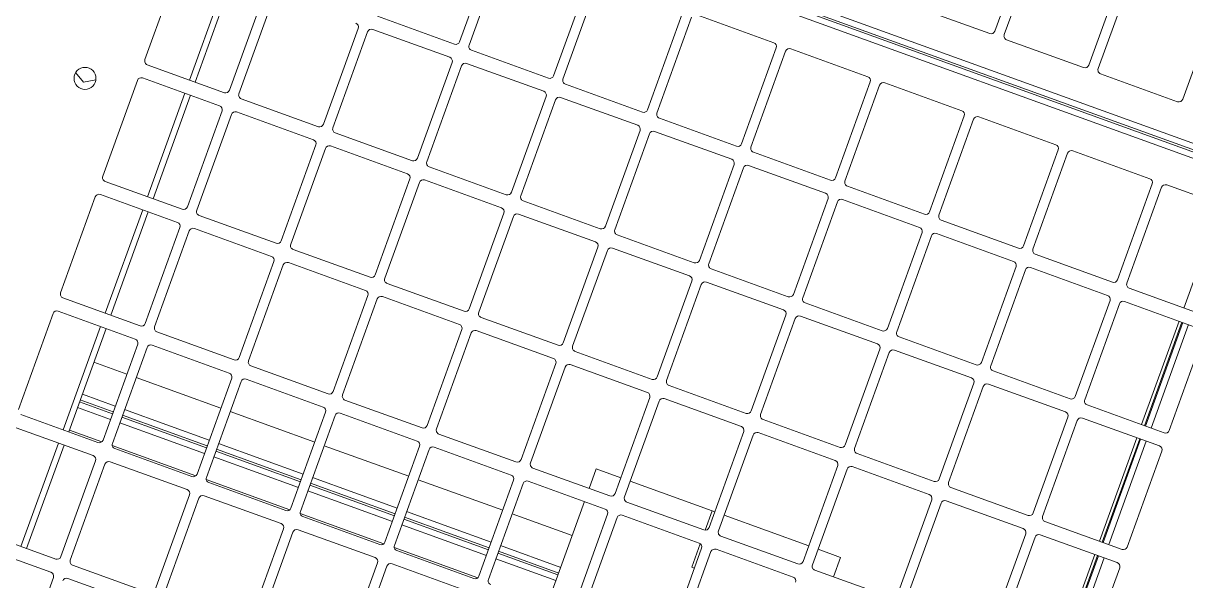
# Model space of a CAD drawing. Header units: metres. Extents: x -17822 to 152406, y -4219 to 19791.
# Drawn here: x 118168.1 to 118226.3, y 5794.2 to 5822.1 of the extents above; entities that cross this region are included whole.
import ezdxf

# ---------------------------------------------------------------- set-up
doc = ezdxf.new("R2010")
doc.units = ezdxf.units.M
doc.header["$LTSCALE"] = 100
doc.header["$MEASUREMENT"] = 0
doc.layers.get('0').update_dxf_attribs({"color": 9, "lineweight": 9})
doc.layers.add('TEKSAN', color=7, linetype='Continuous', lineweight=9)

# ---------------------------------------------------------------- blocks, each defined once
blk = doc.blocks.new('K500H165_üst')
at = {"color": 7, "linetype": 'Continuous', "lineweight": 15}
for p, q in [((43.85, 82.2), (43.85, -82.2)), ((44.15, 82.332), (44.15, -82.332)), ((44.25, -82.332), (44.25, 82.332)), ((44.55, -82.2), (44.55, 82.2)), ((46.25, 78.3), (46.25, 74.2)), ((51.75, 74.2), (51.75, 78.3)), ((52.45, 78.3), (52.45, 74.2)), ((57.75, 78.5), (52.65, 78.5)), ((57.95, 74.2), (57.95, 78.3)), ((58.65, 78.3), (58.65, 74.2)), ((63.95, 78.5), (58.85, 78.5)), ((64.15, 74.2), (64.15, 78.3)), ((64.85, 78.3), (64.85, 74.2)), ((70.15, 78.5), (65.05, 78.5)), ((52.45, 77.6), (57.95, 77.6)), ((58.65, 77.6), (64.15, 77.6)), ((64.85, 77.6), (70.35, 77.6)), ((46.25, 77.1), (51.75, 77.1)), ((52.45, 77.3), (57.95, 77.3)), ((57.95, 77.25), (52.45, 77.25)), ((52.45, 77.1), (57.95, 77.1)), ((58.65, 77.3), (64.15, 77.3)), ((64.15, 77.25), (58.65, 77.25)), ((58.65, 77.1), (64.15, 77.1)), ((64.85, 77.3), (70.35, 77.3)), ((70.35, 77.25), (64.85, 77.25)), ((64.85, 77.1), (70.35, 77.1)), ((46.45, 74), (51.55, 74)), ((52.65, 74), (57.75, 74)), ((58.85, 74), (63.95, 74)), ((65.05, 74), (70.15, 74)), ((41.95, 73.5), (36.85, 73.5)), ((42.15, 69.2), (42.15, 73.3)), ((46.25, 73.3), (46.25, 69.2)), ((51.55, 73.5), (46.45, 73.5)), ((51.75, 69.2), (51.75, 73.3)), ((52.45, 73.3), (52.45, 69.2)), ((57.75, 73.5), (52.65, 73.5)), ((57.95, 69.2), (57.95, 73.3)), ((58.65, 73.3), (58.65, 69.2)), ((63.95, 73.5), (58.85, 73.5)), ((64.15, 69.2), (64.15, 73.3)), ((64.85, 73.3), (64.85, 69.2)), ((70.15, 73.5), (65.05, 73.5)), ((36.85, 69), (41.95, 69)), ((46.45, 69), (51.55, 69)), ((52.65, 69), (57.75, 69)), ((58.85, 69), (63.95, 69)), ((65.05, 69), (70.15, 69)), ((41.95, 68.5), (36.85, 68.5)), ((42.15, 64.2), (42.15, 68.3)), ((46.25, 68.3), (46.25, 64.2)), ((51.55, 68.5), (46.45, 68.5)), ((51.75, 64.2), (51.75, 68.3)), ((52.45, 68.3), (52.45, 64.2)), ((57.75, 68.5), (52.65, 68.5)), ((57.95, 64.2), (57.95, 68.3)), ((58.65, 68.3), (58.65, 64.2)), ((63.95, 68.5), (58.85, 68.5)), ((64.15, 64.2), (64.15, 68.3)), ((64.85, 68.3), (64.85, 64.2)), ((70.15, 68.5), (65.05, 68.5)), ((70.35, 64.2), (70.35, 68.3)), ((70.35, 65.199), (69.315, 65.199)), ((69.315, 65.199), (70.35, 65.199)), ((69.315, 65.199), (69.315, 65.199)), ((69.315, 65.19), (69.315, 65.199)), ((69.315, 65.19), (69.315, 64)), ((70.35, 65.19), (69.315, 65.19)), ((36.85, 64), (41.95, 64)), ((46.45, 64), (51.55, 64)), ((52.65, 64), (57.75, 64)), ((58.85, 64), (63.95, 64)), ((65.05, 64), (70.15, 64)), ((41.95, 63.5), (36.85, 63.5)), ((51.55, 63.5), (46.45, 63.5)), ((57.75, 63.5), (52.65, 63.5)), ((63.95, 63.5), (58.85, 63.5)), ((70.15, 63.5), (65.05, 63.5)), ((69.315, 63.5), (69.315, 59)), ((42.15, 59.2), (42.15, 63.3)), ((46.25, 63.3), (46.25, 59.2)), ((51.75, 59.2), (51.75, 63.3)), ((52.45, 63.3), (52.45, 59.2)), ((57.95, 59.2), (57.95, 63.3)), ((58.65, 63.3), (58.65, 59.2)), ((64.15, 59.2), (64.15, 63.3)), ((64.85, 63.3), (64.85, 59.2)), ((70.35, 59.2), (70.35, 63.3)), ((71.05, 63.3), (71.05, 59.2)), ((46.45, 59), (51.55, 59)), ((52.65, 59), (57.75, 59)), ((58.85, 59), (63.95, 59)), ((65.05, 59), (70.15, 59)), ((71.25, 59), (76.35, 59)), ((46.25, 58.3), (46.25, 54.2)), ((51.55, 58.5), (46.45, 58.5)), ((51.75, 54.2), (51.75, 58.3)), ((52.45, 58.3), (52.45, 54.2)), ((57.75, 58.5), (52.65, 58.5)), ((57.95, 54.2), (57.95, 58.3)), ((58.65, 58.3), (58.65, 54.2)), ((63.95, 58.5), (58.85, 58.5)), ((64.15, 54.2), (64.15, 58.3)), ((64.85, 58.3), (64.85, 54.2)), ((70.15, 58.5), (65.05, 58.5)), ((69.315, 58.5), (69.315, 58.359)), ((69.315, 58.359), (69.315, 54)), ((70.341, 58.359), (69.315, 58.359)), ((70.35, 54.2), (70.35, 58.3)), ((71.05, 58.3), (71.05, 54.2)), ((72.315, 58.359), (71.059, 58.359)), ((75.655, 58.5), (71.25, 58.5)), ((72.315, 58.5), (72.315, 58.359)), ((46.45, 54), (51.55, 54)), ((52.65, 54), (57.75, 54)), ((58.85, 54), (63.95, 54)), ((65.05, 54), (70.15, 54)), ((71.25, 54), (76.35, 54)), ((46.25, 53.3), (46.25, 49.2)), ((51.55, 53.5), (46.45, 53.5)), ((51.75, 49.2), (51.75, 53.3)), ((52.45, 53.3), (52.45, 49.2)), ((57.75, 53.5), (52.65, 53.5)), ((57.95, 49.2), (57.95, 53.3)), ((58.65, 53.3), (58.65, 49.2)), ((63.95, 53.5), (58.85, 53.5)), ((64.15, 49.2), (64.15, 53.3)), ((64.85, 53.3), (64.85, 49.2)), ((70.15, 53.5), (65.05, 53.5)), ((69.315, 53.5), (69.315, 52.199)), ((70.35, 49.2), (70.35, 53.3)), ((71.05, 53.3), (71.05, 49.2)), ((76.35, 53.5), (71.25, 53.5)), ((69.315, 52.199), (70.35, 52.199)), ((71.05, 52.199), (76.241, 52.199)), ((72.85, 49), (72.85, 52.199)), ((74.55, 49), (74.55, 52.199)), ((74.85, 52.199), (74.85, 49)), ((74.95, 49), (74.95, 52.199)), ((75.25, 52.199), (75.25, 49)), ((46.45, 49), (51.55, 49)), ((52.65, 49), (57.75, 49)), ((58.85, 49), (63.95, 49)), ((65.05, 49), (70.15, 49)), ((71.25, 49), (76.35, 49)), ((51.55, 48.5), (46.45, 48.5)), ((51.75, 44.2), (51.75, 48.3)), ((52.45, 48.3), (52.45, 44.2)), ((57.75, 48.5), (52.65, 48.5)), ((57.95, 44.2), (57.95, 48.3)), ((58.65, 48.3), (58.65, 44.2)), ((63.95, 48.5), (58.85, 48.5)), ((64.15, 44.2), (64.15, 48.3)), ((64.85, 48.3), (64.85, 44.2)), ((70.15, 48.5), (65.05, 48.5)), ((70.35, 44.2), (70.35, 48.3)), ((71.05, 48.3), (71.05, 44.2)), ((76.35, 48.5), (71.25, 48.5)), ((72.85, 44), (72.85, 48.5)), ((74.55, 44), (74.55, 48.5)), ((74.85, 48.5), (74.85, 44)), ((74.95, 44), (74.95, 48.5)), ((75.25, 48.5), (75.25, 44)), ((76.45, 48.473), (76.45, 44.027)), ((76.55, 44.2), (76.55, 48.3)), ((77.25, 48.3), (77.25, 44.2)), ((46.45, 44), (51.55, 44)), ((52.65, 44), (57.75, 44)), ((58.85, 44), (63.95, 44)), ((65.05, 44), (70.15, 44)), ((71.25, 44), (76.35, 44)), ((77.45, 44), (82.55, 44)), ((51.55, 43.5), (46.45, 43.5)), ((51.75, 39.2), (51.75, 43.3)), ((52.45, 43.3), (52.45, 39.2)), ((57.75, 43.5), (52.65, 43.5)), ((57.95, 39.2), (57.95, 43.3)), ((58.65, 43.3), (58.65, 39.2)), ((63.95, 43.5), (58.85, 43.5)), ((64.15, 39.2), (64.15, 43.3)), ((64.85, 43.3), (64.85, 39.2)), ((70.15, 43.5), (65.05, 43.5)), ((70.35, 39.2), (70.35, 43.3)), ((71.05, 43.3), (71.05, 39.2)), ((76.35, 43.5), (71.25, 43.5)), ((72.85, 39), (72.85, 43.5)), ((74.55, 39), (74.55, 43.5)), ((74.85, 43.5), (74.85, 39)), ((74.95, 39), (74.95, 43.5)), ((75.25, 43.5), (75.25, 39)), ((76.45, 43.473), (76.45, 39.027)), ((76.55, 39.2), (76.55, 43.3)), ((77.25, 43.3), (77.25, 39.2)), ((82.55, 43.5), (77.45, 43.5)), ((46.45, 39), (51.55, 39)), ((52.65, 39), (57.75, 39)), ((58.85, 39), (63.95, 39)), ((65.05, 39), (70.15, 39)), ((71.25, 39), (76.35, 39)), ((77.45, 39), (82.55, 39)), ((51.55, 38.5), (46.45, 38.5)), ((57.75, 38.5), (52.65, 38.5)), ((63.95, 38.5), (58.85, 38.5)), ((70.15, 38.5), (65.05, 38.5)), ((76.35, 38.5), (71.25, 38.5)), ((72.85, 34), (72.85, 38.5)), ((74.55, 34), (74.55, 38.5)), ((74.85, 38.5), (74.85, 34)), ((74.95, 34), (74.95, 38.5)), ((75.25, 38.5), (75.25, 34)), ((76.45, 38.473), (76.45, 34.027)), ((82.55, 38.5), (77.45, 38.5)), ((51.75, 34.2), (51.75, 38.3)), ((52.45, 38.3), (52.45, 34.2)), ((57.95, 34.2), (57.95, 38.3)), ((58.65, 38.3), (58.65, 34.2)), ((64.15, 34.2), (64.15, 38.3)), ((64.85, 38.3), (64.85, 34.2)), ((70.35, 34.2), (70.35, 38.3)), ((71.05, 38.3), (71.05, 34.2)), ((76.55, 34.2), (76.55, 38.3)), ((77.25, 38.3), (77.25, 34.2)), ((52.65, 34), (57.75, 34)), ((58.85, 34), (63.95, 34)), ((65.05, 34), (70.15, 34)), ((71.25, 34), (76.35, 34)), ((77.45, 34), (82.55, 34)), ((57.75, 33.5), (52.65, 33.5)), ((57.95, 29.2), (57.95, 33.3)), ((58.65, 33.3), (58.65, 29.2)), ((63.95, 33.5), (58.85, 33.5)), ((64.15, 29.2), (64.15, 33.3)), ((64.85, 33.3), (64.85, 29.2)), ((70.15, 33.5), (65.05, 33.5)), ((70.35, 29.2), (70.35, 33.3)), ((71.05, 33.3), (71.05, 29.2)), ((76.35, 33.5), (71.25, 33.5)), ((72.85, 29), (72.85, 33.5)), ((74.55, 29), (74.55, 33.5)), ((74.85, 33.5), (74.85, 29)), ((74.95, 29), (74.95, 33.5)), ((75.25, 33.5), (75.25, 29)), ((76.45, 33.473), (76.45, 29.027)), ((76.55, 29.2), (76.55, 33.3)), ((77.25, 33.3), (77.25, 29.2)), ((82.55, 33.5), (77.45, 33.5)), ((82.75, 29.2), (82.75, 33.3)), ((83.45, 33.3), (83.45, 29.2)), ((52.65, 29), (57.75, 29)), ((57.75, 28.5), (52.65, 28.5)), ((58.85, 29), (63.95, 29)), ((63.95, 28.5), (58.85, 28.5)), ((65.05, 29), (70.15, 29)), ((70.15, 28.5), (65.05, 28.5)), ((71.25, 29), (76.35, 29)), ((76.35, 28.5), (71.25, 28.5)), ((72.85, 26.75), (72.85, 28.5)), ((74.55, 26.75), (74.55, 28.5)), ((74.85, 28.5), (74.85, 26.75)), ((74.95, 26.75), (74.95, 28.5)), ((75.25, 28.5), (75.25, 26.75)), ((77.45, 29), (82.55, 29)), ((82.55, 28.5), (77.45, 28.5)), ((88.75, 28.5), (83.65, 28.5)), ((57.95, 24.2), (57.95, 28.3)), ((58.65, 28.3), (58.65, 24.2)), ((64.15, 24.2), (64.15, 28.3)), ((64.85, 28.3), (64.85, 24.2)), ((70.35, 24.2), (70.35, 28.3)), ((71.05, 28.3), (71.05, 24.2)), ((76.45, 28.473), (76.45, 26.75)), ((76.55, 24.2), (76.55, 28.3)), ((77.25, 28.3), (77.25, 24.2)), ((82.75, 24.2), (82.75, 28.3)), ((83.45, 28.3), (83.45, 24.2)), ((57.95, 26.75), (52.45, 26.75)), ((57.95, 26.45), (52.45, 26.45)), ((64.15, 26.75), (58.65, 26.75)), ((64.15, 26.45), (58.65, 26.45)), ((70.35, 26.75), (64.85, 26.75)), ((70.35, 26.45), (64.85, 26.45)), ((76.55, 26.75), (71.05, 26.75)), ((76.55, 26.45), (71.05, 26.45)), ((82.75, 26.75), (77.25, 26.75)), ((82.75, 26.45), (77.25, 26.45)), ((52.65, 24), (57.75, 24)), ((58.85, 24), (63.95, 24)), ((65.05, 24), (70.15, 24)), ((71.25, 24), (76.35, 24)), ((59.847, 21.5), (59.536, 22.038)), ((59.536, 20.962), (59.847, 21.5))]:
    blk.add_line(p, q, dxfattribs=at)
blk.add_circle((59.65, 21.5), 0.55, dxfattribs=at)
for centre, start, end in [((57.75, 78.3), 0, 90), ((58.85, 78.3), 90, 180), ((63.95, 78.3), 0, 90), ((65.05, 78.3), 90, 180), ((46.45, 74.2), 180, 270), ((51.55, 74.2), 270, 0), ((52.65, 74.2), 180, 270), ((57.75, 74.2), 270, 0), ((58.85, 74.2), 180, 270), ((63.95, 74.2), 270, 0), ((65.05, 74.2), 180, 270), ((41.95, 73.3), 0, 90), ((46.45, 73.3), 90, 180), ((51.55, 73.3), 0, 90), ((52.65, 73.3), 90, 180), ((57.75, 73.3), 0, 90), ((58.85, 73.3), 90, 180), ((63.95, 73.3), 0, 90), ((65.05, 73.3), 90, 180), ((41.95, 69.2), 270, 0), ((46.45, 69.2), 180, 270), ((51.55, 69.2), 270, 0), ((52.65, 69.2), 180, 270), ((57.75, 69.2), 270, 0), ((58.85, 69.2), 180, 270), ((63.95, 69.2), 270, 0), ((65.05, 69.2), 180, 270), ((41.95, 68.3), 0, 90), ((46.45, 68.3), 90, 180), ((51.55, 68.3), 0, 90), ((52.65, 68.3), 90, 180), ((57.75, 68.3), 0, 90), ((58.85, 68.3), 90, 180), ((63.95, 68.3), 0, 90), ((65.05, 68.3), 90, 180), ((41.95, 64.2), 270, 0), ((46.45, 64.2), 180, 270), ((51.55, 64.2), 270, 0), ((52.65, 64.2), 180, 270), ((57.75, 64.2), 270, 0), ((58.85, 64.2), 180, 270), ((63.95, 64.2), 270, 0), ((65.05, 64.2), 180, 270), ((70.15, 64.2), 270, 0), ((41.95, 63.3), 0, 90), ((46.45, 63.3), 90, 180), ((51.55, 63.3), 0, 90), ((52.65, 63.3), 90, 180), ((57.75, 63.3), 0, 90), ((58.85, 63.3), 90, 180), ((63.95, 63.3), 0, 90), ((65.05, 63.3), 90, 180), ((70.15, 63.3), 0, 90), ((71.25, 63.3), 90, 180), ((46.45, 59.2), 180, 270), ((51.55, 59.2), 270, 0), ((52.65, 59.2), 180, 270), ((57.75, 59.2), 270, 0), ((58.85, 59.2), 180, 270), ((63.95, 59.2), 270, 0), ((65.05, 59.2), 180, 270), ((70.15, 59.2), 270, 0), ((71.25, 59.2), 180, 270), ((46.45, 58.3), 90, 180), ((51.55, 58.3), 0, 90), ((52.65, 58.3), 90, 180), ((57.75, 58.3), 0, 90), ((58.85, 58.3), 90, 180), ((63.95, 58.3), 0, 90), ((65.05, 58.3), 90, 180), ((70.15, 58.3), 0, 90), ((71.25, 58.3), 90, 180), ((46.45, 54.2), 180, 270), ((51.55, 54.2), 270, 0), ((52.65, 54.2), 180, 270), ((57.75, 54.2), 270, 0), ((58.85, 54.2), 180, 270), ((63.95, 54.2), 270, 0), ((65.05, 54.2), 180, 270), ((70.15, 54.2), 270, 0), ((71.25, 54.2), 180, 270), ((46.45, 53.3), 90, 180), ((51.55, 53.3), 0, 90), ((52.65, 53.3), 90, 180), ((57.75, 53.3), 0, 90), ((58.85, 53.3), 90, 180), ((63.95, 53.3), 0, 90), ((65.05, 53.3), 90, 180), ((70.15, 53.3), 0, 90), ((71.25, 53.3), 90, 180), ((51.55, 49.2), 270, 0), ((52.65, 49.2), 180, 270), ((57.75, 49.2), 270, 0), ((58.85, 49.2), 180, 270), ((63.95, 49.2), 270, 0), ((65.05, 49.2), 180, 270), ((70.15, 49.2), 270, 0), ((71.25, 49.2), 180, 270), ((76.35, 49.2), 270, 0), ((51.55, 48.3), 0, 90), ((52.65, 48.3), 90, 180), ((57.75, 48.3), 0, 90), ((58.85, 48.3), 90, 180), ((63.95, 48.3), 0, 90), ((65.05, 48.3), 90, 180), ((70.15, 48.3), 0, 90), ((71.25, 48.3), 90, 180), ((76.35, 48.3), 0, 90), ((51.55, 44.2), 270, 0), ((52.65, 44.2), 180, 270), ((57.75, 44.2), 270, 0), ((58.85, 44.2), 180, 270), ((63.95, 44.2), 270, 0), ((65.05, 44.2), 180, 270), ((70.15, 44.2), 270, 0), ((71.25, 44.2), 180, 270), ((76.35, 44.2), 270, 0), ((77.45, 44.2), 180, 270), ((51.55, 43.3), 0, 90), ((52.65, 43.3), 90, 180), ((57.75, 43.3), 0, 90), ((58.85, 43.3), 90, 180), ((63.95, 43.3), 0, 90), ((65.05, 43.3), 90, 180), ((70.15, 43.3), 0, 90), ((71.25, 43.3), 90, 180), ((76.35, 43.3), 0, 90), ((77.45, 43.3), 90, 180), ((51.55, 39.2), 270, 0), ((52.65, 39.2), 180, 270), ((57.75, 39.2), 270, 0), ((58.85, 39.2), 180, 270), ((63.95, 39.2), 270, 0), ((65.05, 39.2), 180, 270), ((70.15, 39.2), 270, 0), ((71.25, 39.2), 180, 270), ((76.35, 39.2), 270, 0), ((77.45, 39.2), 180, 270), ((51.55, 38.3), 0, 90), ((52.65, 38.3), 90, 180), ((57.75, 38.3), 0, 90), ((58.85, 38.3), 90, 180), ((63.95, 38.3), 0, 90), ((65.05, 38.3), 90, 180), ((70.15, 38.3), 0, 90), ((71.25, 38.3), 90, 180), ((76.35, 38.3), 0, 90), ((77.45, 38.3), 90, 180), ((52.65, 34.2), 180, 270), ((57.75, 34.2), 270, 0), ((58.85, 34.2), 180, 270), ((63.95, 34.2), 270, 0), ((65.05, 34.2), 180, 270), ((70.15, 34.2), 270, 0), ((71.25, 34.2), 180, 270), ((76.35, 34.2), 270, 0), ((77.45, 34.2), 180, 270), ((52.65, 33.3), 90, 180), ((57.75, 33.3), 0, 90), ((58.85, 33.3), 90, 180), ((63.95, 33.3), 0, 90), ((65.05, 33.3), 90, 180), ((70.15, 33.3), 0, 90), ((71.25, 33.3), 90, 180), ((76.35, 33.3), 0, 90), ((77.45, 33.3), 90, 180), ((57.75, 29.2), 270, 0), ((58.85, 29.2), 180, 270), ((63.95, 29.2), 270, 0), ((65.05, 29.2), 180, 270), ((70.15, 29.2), 270, 0), ((71.25, 29.2), 180, 270), ((76.35, 29.2), 270, 0), ((77.45, 29.2), 180, 270), ((82.55, 29.2), 270, 0), ((83.65, 29.2), 180, 270), ((57.75, 28.3), 0, 90), ((58.85, 28.3), 90, 180), ((63.95, 28.3), 0, 90), ((65.05, 28.3), 90, 180), ((70.15, 28.3), 0, 90), ((71.25, 28.3), 90, 180), ((76.35, 28.3), 0, 90), ((77.45, 28.3), 90, 180), ((82.55, 28.3), 0, 90), ((83.65, 28.3), 90, 180), ((57.75, 24.2), 270, 0), ((58.85, 24.2), 180, 270), ((63.95, 24.2), 270, 0), ((65.05, 24.2), 180, 270), ((70.15, 24.2), 270, 0), ((71.25, 24.2), 180, 270)]:
    blk.add_arc(centre, 0.2, start, end, dxfattribs=at)

msp = doc.modelspace()

# ---------------------------------------------------------------- block references
at = {"layer": 'TEKSAN', "rotation": 250.1125129141476}
msp.add_blockref('K500H165_üst', (118171.297, 5882.713), dxfattribs=at)

doc.saveas('drawing.dxf')
